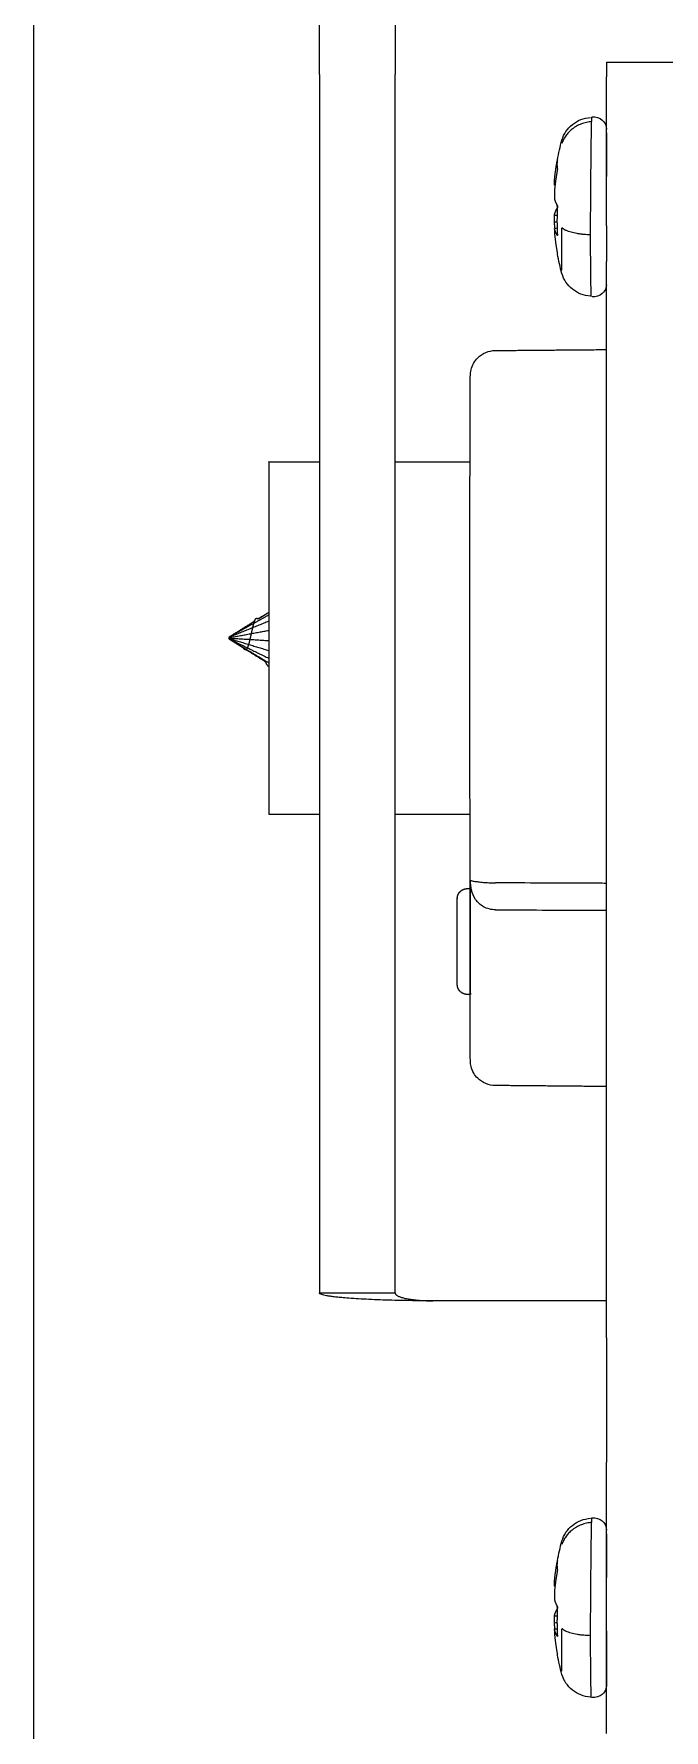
# Model space of a CAD drawing. Header units: millimetres. Extents: x 181 to 381, y 0 to 208.
# Drawn here: x 192.2 to 204.7, y 151.76 to 185.42 of the extents above; entities that cross this region are included whole.
import ezdxf

# ---------------------------------------------------------------- set-up
doc = ezdxf.new("R2010")
doc.units = ezdxf.units.MM
doc.layers.add('Make2D$可见线$曲线', color=7, linetype='Continuous', true_color=0x000000)

msp = doc.modelspace()

# ---------------------------------------------------------------- linework, layer by layer
at = {"layer": 'Make2D$可见线$曲线', "color": 18, "lineweight": -3, "true_color": 0x000000}
for points, degree in [([(192.198, 139.922), (192.198, 173.43), (192.198, 206.938)], 2), ([(197.862, 184.615), (197.862, 185.52), (197.862, 186.424)], 2), ([(199.362, 186.424), (199.362, 185.52), (199.362, 184.615)], 2), ([(203.555, 184.858), (204.305, 184.858), (205.055, 184.858)], 2), ([(203.555, 181.614), (203.555, 183.091), (203.555, 184.567)], 2), ([(197.862, 184.299), (197.862, 181.595), (197.862, 178.89)], 2), ([(199.362, 178.89), (199.362, 181.595), (199.362, 184.299)], 2), ([(202.583, 182.921), (202.608, 183.053), (202.638, 183.184), (202.673, 183.314)], 3), ([(202.523, 182.489), (202.531, 182.488), (202.539, 182.488), (202.547, 182.487)], 3), ([(202.523, 181.827), (202.541, 181.826), (202.559, 181.826), (202.576, 181.826)], 3), ([(202.575, 181.69), (202.558, 181.688), (202.54, 181.687), (202.523, 181.686)], 3), ([(202.577, 181.563), (202.559, 181.563), (202.541, 181.563), (202.523, 181.562)], 3), ([(202.673, 180.665), (202.638, 180.794), (202.608, 180.923), (202.584, 181.053)], 3), ([(203.555, 159.544), (203.555, 170.226), (203.555, 180.908)], 2), ([(201.352, 179.138), (202.454, 179.148), (203.556, 179.157)], 2), ([(197.862, 178.208), (197.862, 173.43), (197.862, 168.652)], 2), ([(199.362, 168.652), (199.362, 173.43), (199.362, 178.208)], 2), ([(196.856, 176.93), (197.359, 176.93), (197.862, 176.93)], 2), ([(199.362, 176.93), (200.109, 176.93), (200.856, 176.93)], 2), ([(196.074, 173.456), (196.321, 173.61), (196.568, 173.765)], 2), ([(196.856, 173.765), (196.465, 173.607), (196.074, 173.448)], 2), ([(196.074, 173.456), (196.321, 173.609), (196.567, 173.762)], 2), ([(196.536, 173.71), (196.305, 173.582), (196.074, 173.453)], 2), ([(196.856, 173.889), (196.71, 173.807), (196.563, 173.725)], 2), ([(196.642, 173.811), (196.749, 173.878), (196.856, 173.944)], 2), ([(196.643, 173.81), (196.75, 173.876), (196.856, 173.942)], 2), ([(196.066, 173.436), (196.07, 173.439), (196.075, 173.441)], 2), ([(196.075, 173.432), (196.071, 173.434), (196.066, 173.436)], 2), ([(196.074, 173.44), (196.465, 173.513), (196.856, 173.585)], 2), ([(196.074, 173.453), (196.074, 173.453), (196.074, 173.452)], 2), ([(196.074, 173.451), (196.074, 173.452), (196.074, 173.452)], 2), ([(196.074, 173.45), (196.074, 173.45), (196.074, 173.451)], 2), ([(196.074, 173.448), (196.074, 173.449), (196.074, 173.45)], 2), ([(196.074, 173.448), (196.074, 173.447), (196.074, 173.446)], 2), ([(196.074, 173.444), (196.074, 173.445), (196.074, 173.446)], 2), ([(196.074, 173.442), (196.074, 173.443), (196.074, 173.444)], 2), ([(196.074, 173.44), (196.074, 173.441), (196.074, 173.442)], 2), ([(196.074, 173.44), (196.074, 173.439), (196.074, 173.438)], 2), ([(196.074, 173.436), (196.074, 173.437), (196.074, 173.438)], 2), ([(196.074, 173.433), (196.074, 173.434), (196.074, 173.436)], 2), ([(196.074, 173.431), (196.074, 173.432), (196.074, 173.433)], 2), ([(196.074, 173.429), (196.074, 173.43), (196.074, 173.431)], 2), ([(196.074, 173.431), (196.465, 173.407), (196.856, 173.382)], 2), ([(196.074, 173.426), (196.074, 173.428), (196.074, 173.429)], 2), ([(196.074, 173.424), (196.074, 173.425), (196.074, 173.426)], 2), ([(196.074, 173.422), (196.074, 173.423), (196.074, 173.424)], 2), ([(196.074, 173.422), (196.074, 173.421), (196.074, 173.42)], 2), ([(196.074, 173.422), (196.465, 173.304), (196.856, 173.185)], 2), ([(196.074, 173.418), (196.074, 173.419), (196.074, 173.42)], 2), ([(196.074, 173.417), (196.074, 173.418), (196.074, 173.418)], 2), ([(196.074, 173.415), (196.074, 173.416), (196.074, 173.417)], 2), ([(196.074, 173.415), (196.465, 173.223), (196.856, 173.031)], 2), ([(196.074, 173.413), (196.074, 173.414), (196.074, 173.414)], 2), ([(196.074, 173.411), (196.212, 173.325), (196.349, 173.239)], 2), ([(196.074, 173.411), (196.245, 173.309), (196.415, 173.207)], 2), ([(196.408, 173.202), (196.601, 173.081), (196.794, 172.961)], 2), ([(196.417, 173.206), (196.636, 173.074), (196.856, 172.942)], 2), ([(196.82, 172.902), (196.807, 172.931), (196.794, 172.961)], 2), ([(197.862, 169.93), (197.359, 169.93), (196.856, 169.93)], 2), ([(200.856, 169.93), (200.109, 169.93), (199.362, 169.93)], 2), ([(200.796, 168.46), (200.826, 168.46), (200.856, 168.46)], 2), ([(200.853, 168.632), (200.853, 168.632), (200.853, 168.633), (200.853, 168.633)], 3), ([(197.862, 167.97), (197.862, 165.265), (197.862, 162.56)], 2), ([(199.362, 162.56), (199.362, 165.265), (199.362, 167.97)], 2), ([(200.852, 166.36), (200.824, 166.36), (200.796, 166.36)], 2), ([(203.555, 164.532), (202.454, 164.542), (201.352, 164.552)], 2), ([(197.862, 162.245), (197.862, 161.34), (197.862, 160.435)], 2), ([(199.362, 160.435), (199.362, 161.34), (199.362, 162.245)], 2), ([(197.862, 160.435), (198.612, 160.435), (199.362, 160.435)], 2), ([(203.555, 160.28), (201.833, 160.28), (200.112, 160.28)], 2), ([(203.555, 151.693), (203.555, 154.387), (203.555, 157.081)], 2), ([(202.583, 155.121), (202.608, 155.253), (202.638, 155.384), (202.673, 155.514)], 3), ([(202.523, 154.689), (202.531, 154.688), (202.539, 154.688), (202.547, 154.687)], 3), ([(202.523, 154.027), (202.541, 154.026), (202.559, 154.026), (202.576, 154.026)], 3), ([(202.575, 153.89), (202.558, 153.888), (202.54, 153.887), (202.523, 153.886)], 3), ([(202.577, 153.763), (202.559, 153.763), (202.541, 153.763), (202.523, 153.762)], 3), ([(202.673, 152.866), (202.638, 152.994), (202.608, 153.123), (202.584, 153.253)], 3)]:
    msp.add_open_spline(points, degree=degree, dxfattribs=at)
for points, weights, degree in [([(203.555, 184.858), (203.555, 184.858), (203.555, 184.567)], [0.999577623196, 0.924091310108, 1], 2), ([(197.862, 184.615), (197.862, 184.588), (197.862, 184.299)], [1, 0.930347796203, 1], 2), ([(199.362, 184.299), (199.362, 184.588), (199.362, 184.615)], [1, 0.930347796203, 1], 2), ([(203.261, 183.681), (202.798, 183.642), (202.674, 183.247)], [1, 0.816416886144, 1], 2), ([(203.24, 181.434), (203.25, 183.122), (203.261, 183.681)], [1, 0.707106781187, 1], 2), ([(203.256, 183.77), (203.259, 183.77), (203.261, 183.681)], [0.901758577345, 0.937574138957, 1], 2), ([(203.555, 183.455), (203.556, 183.236), (203.556, 182.59)], [1, 0.841673601294, 0.854517082374], 2), ([(202.523, 182.489), (202.542, 182.703), (202.582, 182.915)], [0.999999999546, 0.999072933048, 0.999950451923], 2), ([(202.583, 182.921), (202.566, 182.834), (202.584, 182.731)], [0.999894466959, 0.99818935192, 0.999999999111], 2), ([(202.584, 182.731), (202.543, 182.514), (202.523, 182.294)], [1, 0.999047478807, 0.999999999546], 2), ([(202.523, 182.418), (202.523, 182.464), (202.523, 182.489)], [1, 0.98858581064, 1], 2), ([(202.547, 182.487), (202.533, 182.452), (202.523, 182.418)], [0.999524515419, 0.999542965315, 1], 2), ([(202.523, 182.294), (202.523, 182.229), (202.523, 182.153)], [1, 0.98858581064, 1], 2), ([(202.523, 182.153), (202.543, 182.08), (202.584, 182.009)], [1, 0.999047478807, 0.999999999546], 2), ([(202.523, 181.827), (202.543, 181.899), (202.583, 181.971)], [1, 0.99904747858, 1], 2), ([(202.523, 181.686), (202.523, 181.751), (202.523, 181.827)], [1, 0.98858581064, 1], 2), ([(202.584, 182.009), (202.575, 181.86), (202.575, 181.712)], [1, 0.999533641525, 1], 2), ([(202.583, 181.971), (202.582, 181.993), (202.581, 182.014)], [1, 0.99993278334, 0.999884942673], 2), ([(202.536, 181.562), (202.529, 181.624), (202.523, 181.686)], [0.999615231898, 0.999732483853, 0.999999999546], 2), ([(202.523, 181.562), (202.523, 181.516), (202.523, 181.491)], [1, 0.98858581064, 1], 2), ([(202.584, 181.418), (202.543, 181.49), (202.523, 181.562)], [1, 0.99904747858, 1], 2), ([(202.523, 181.491), (202.543, 181.271), (202.584, 181.054)], [0.999999999546, 0.999047478807, 1], 2), ([(202.544, 181.492), (202.544, 181.497), (202.543, 181.502)], [0.999530519121, 0.999533084124, 0.999536619543], 2), ([(202.575, 181.712), (202.575, 181.564), (202.584, 181.418)], [1, 0.999533641525, 1], 2), ([(203.24, 181.434), (202.788, 181.446), (202.674, 181.576)], [1, 0.816416885674, 1], 2), ([(203.256, 180.21), (203.247, 180.236), (203.24, 181.434)], [0.897899464866, 0.772965970869, 1], 2), ([(203.555, 181.614), (203.555, 181.322), (203.555, 180.908)], [1, 0.923879532511, 1], 2), ([(203.257, 180.21), (203.257, 180.21), (203.256, 180.21)], [0.907109278134, 0.904369130623, 0.90176918074], 2), ([(197.862, 178.89), (197.862, 178.602), (197.862, 178.208)], [1, 0.930347796197, 1], 2), ([(199.362, 178.208), (199.362, 178.602), (199.362, 178.89)], [1, 0.930347796197, 1], 2), ([(197.862, 168.652), (197.862, 168.258), (197.862, 167.97)], [1, 0.930347796199, 1], 2), ([(199.362, 167.97), (199.362, 168.258), (199.362, 168.652)], [1, 0.930347796199, 1], 2), ([(197.862, 162.56), (197.862, 162.272), (197.862, 162.245)], [1, 0.930347808361, 1], 2), ([(199.362, 162.245), (199.362, 162.272), (199.362, 162.56)], [1, 0.930347808361, 1], 2), ([(200.112, 160.28), (198.794, 160.28), (197.862, 160.344), (197.862, 160.435)], [1, 0.804737854124, 0.804737854124, 1], 3), ([(199.362, 160.435), (199.362, 160.344), (199.672, 160.28), (200.112, 160.28)], [1, 0.804737854124, 0.804737854124, 1], 3), ([(203.555, 159.544), (203.555, 157.973), (203.555, 157.081)], [1, 0.885856496125, 1], 2), ([(203.261, 155.881), (202.798, 155.842), (202.674, 155.447)], [1, 0.816416886144, 1], 2), ([(203.24, 153.634), (203.25, 155.322), (203.261, 155.881)], [1, 0.707106781187, 1], 2), ([(203.256, 155.97), (203.259, 155.97), (203.261, 155.881)], [0.901758577345, 0.937574138957, 1], 2), ([(203.555, 155.655), (203.556, 155.436), (203.556, 154.79)], [1, 0.841673601294, 0.854517082374], 2), ([(202.523, 154.689), (202.542, 154.903), (202.582, 155.115)], [0.999999999546, 0.999072933048, 0.999950451923], 2), ([(202.584, 154.932), (202.543, 154.714), (202.523, 154.494)], [1, 0.999047478807, 0.999999999546], 2), ([(202.583, 155.121), (202.566, 155.034), (202.584, 154.932)], [0.999894466959, 0.99818935192, 0.999999999111], 2), ([(202.523, 154.618), (202.523, 154.664), (202.523, 154.689)], [1, 0.98858581064, 1], 2), ([(202.547, 154.687), (202.532, 154.652), (202.523, 154.618)], [0.999524732635, 0.999545489947, 1], 2), ([(202.523, 154.494), (202.523, 154.429), (202.523, 154.353)], [1, 0.98858581064, 1], 2), ([(202.523, 154.353), (202.543, 154.28), (202.584, 154.209)], [1, 0.999047478807, 0.999999999546], 2), ([(202.523, 154.027), (202.543, 154.099), (202.583, 154.171)], [1, 0.99904747858, 1], 2), ([(202.584, 154.209), (202.575, 154.06), (202.575, 153.912)], [1, 0.999533641525, 1], 2), ([(202.583, 154.171), (202.582, 154.193), (202.581, 154.214)], [1, 0.99993278334, 0.999884942673], 2), ([(202.523, 153.886), (202.523, 153.951), (202.523, 154.027)], [1, 0.98858581064, 1], 2), ([(202.536, 153.762), (202.529, 153.824), (202.523, 153.886)], [0.999615231898, 0.999732483853, 0.999999999546], 2), ([(202.575, 153.912), (202.575, 153.764), (202.584, 153.618)], [1, 0.999533641525, 1], 2), ([(202.523, 153.762), (202.523, 153.716), (202.523, 153.691)], [1, 0.98858581064, 1], 2), ([(202.584, 153.618), (202.543, 153.69), (202.523, 153.762)], [1, 0.99904747858, 1], 2), ([(202.523, 153.691), (202.543, 153.471), (202.584, 153.254)], [0.999999999546, 0.999047478807, 1], 2), ([(203.24, 153.634), (202.788, 153.646), (202.674, 153.776)], [1, 0.816416885674, 1], 2), ([(203.256, 152.41), (203.247, 152.436), (203.24, 153.634)], [0.897899464866, 0.772965970869, 1], 2), ([(203.556, 153.732), (203.556, 153.732), (203.556, 153.732)], [0.993016571532, 0.99304931647, 0.993082069096], 2), ([(203.257, 152.411), (203.257, 152.41), (203.256, 152.41)], [0.907109278134, 0.904369130623, 0.90176918074], 2)]:
    msp.add_rational_spline(points, weights, degree=degree, dxfattribs=at)
for points, degree, knots in [([(202.674, 183.314), (202.708, 183.437), (202.781, 183.545), (202.881, 183.624), (202.983, 183.705), (203.109, 183.754), (203.239, 183.764)], 3, [0, 0, 0, 0, 0.3846466, 0.3846466, 0.3846466, 0.7811422, 0.7811422, 0.7811422, 0.7811422]), ([(203.276, 183.774), (203.347, 183.78), (203.418, 183.758), (203.472, 183.711), (203.508, 183.68), (203.534, 183.64), (203.549, 183.587), (203.555, 183.551), (203.555, 183.534), (203.555, 183.53), (203.555, 183.53)], 3, [0, 0, 0, 0, 0.2164827, 0.2164827, 0.2164827, 0.4278987, 0.4278987, 0.4637639, 0.4637639, 0.4951286, 0.4951286, 0.4951286, 0.4951286]), ([(202.674, 180.733), (202.674, 180.847), (202.673, 181.127), (202.673, 181.505), (202.673, 181.566)], 3, [-0.0000445, -0.0000445, -0.0000445, -0.0000445, 0.7643208, 0.9067435, 0.9067435, 0.9067435, 0.9067435]), ([(203.239, 180.215), (203.109, 180.226), (202.983, 180.274), (202.881, 180.356), (202.781, 180.435), (202.708, 180.543), (202.674, 180.666)], 3, [0, 0, 0, 0, 0.3965009, 0.3965009, 0.3965009, 0.7811857, 0.7811857, 0.7811857, 0.7811857]), ([(203.555, 180.442), (203.555, 180.44), (203.555, 180.437), (203.554, 180.422), (203.55, 180.398), (203.534, 180.34), (203.508, 180.3), (203.472, 180.269), (203.418, 180.222), (203.347, 180.2), (203.276, 180.206)], 3, [4.5067258, 4.5067258, 4.5067258, 4.5067258, 4.5197752, 4.5197752, 4.5471171, 4.5471171, 4.6434377, 4.6434377, 4.6434377, 4.8599204, 4.8599204, 4.8599204, 4.8599204]), ([(200.847, 173.444), (200.847, 173.444), (200.847, 173.445), (200.847, 173.446), (200.847, 174.825), (200.848, 176.149), (200.85, 177.125), (200.85, 177.627), (200.852, 178.02), (200.853, 178.404), (200.854, 178.497), (200.855, 178.606), (200.855, 178.618), (200.856, 178.65), (200.856, 178.657), (200.858, 178.679), (200.856, 178.699), (200.881, 178.8), (200.899, 178.845), (200.942, 178.923), (200.97, 178.959), (201.003, 178.992), (201.095, 179.085), (201.221, 179.137), (201.352, 179.138)], 3, [8.46704, 8.46704, 8.46704, 8.46704, 8.469153, 8.469153, 8.469153, 12.666496, 12.666496, 12.666496, 14.758693, 14.758693, 15.750737, 15.750737, 16.490616, 16.490616, 16.612377, 16.612377, 16.79842, 16.79842, 16.920034, 16.920034, 17.050115, 17.050115, 17.050115, 17.44872, 17.44872, 17.44872, 17.44872]), ([(196.399, 173.197), (196.406, 173.201), (196.413, 173.205), (196.421, 173.215), (196.428, 173.224), (196.435, 173.239), (196.442, 173.254), (196.45, 173.274), (196.457, 173.294), (196.464, 173.318), (196.472, 173.343), (196.479, 173.371), (196.486, 173.4), (196.493, 173.431), (196.501, 173.462), (196.508, 173.494), (196.515, 173.527), (196.522, 173.559), (196.53, 173.592), (196.537, 173.623), (196.544, 173.655), (196.551, 173.683), (196.559, 173.711), (196.566, 173.736), (196.573, 173.76), (196.58, 173.778), (196.588, 173.797)], 2, [0, 0, 0, 1, 1, 2, 2, 3, 3, 4, 4, 5, 5, 6, 6, 7, 7, 8, 8, 9, 9, 10, 10, 11, 11, 12, 12, 13, 13, 13]), ([(196.567, 173.762), (196.577, 173.78), (196.588, 173.797), (196.595, 173.809), (196.602, 173.821), (196.61, 173.825), (196.617, 173.829), (196.624, 173.826), (196.631, 173.822), (196.637, 173.816), (196.643, 173.81)], 2, [14.83852, 14.83852, 14.83852, 15, 15, 16, 16, 17, 17, 18, 18, 18.09177, 18.09177, 18.09177]), ([(200.853, 168.633), (200.851, 168.897), (200.85, 169.278), (200.85, 169.757), (200.848, 170.739), (200.847, 172.065), (200.847, 173.444)], 3, [2.252247, 2.252247, 2.252247, 2.252247, 4.271811, 4.271811, 4.271811, 8.46704, 8.46704, 8.46704, 8.46704]), ([(196.417, 173.206), (196.408, 173.202), (196.399, 173.197), (196.392, 173.199), (196.384, 173.2), (196.377, 173.206), (196.37, 173.212), (196.363, 173.222), (196.355, 173.232), (196.352, 173.236), (196.349, 173.239)], 2, [-17.142666, -17.142666, -17.142666, -17, -17, -16, -16, -15, -15, -14, -14, -13.955016, -13.955016, -13.955016]), ([(196.82, 172.902), (196.828, 172.89), (196.835, 172.879), (196.842, 172.878), (196.849, 172.878), (196.853, 172.883), (196.856, 172.888)], 2, [0, 0, 0, 1, 1, 2, 2, 2.468956, 2.468956, 2.468956]), ([(201.352, 164.552), (201.221, 164.553), (201.095, 164.605), (201.003, 164.698), (200.972, 164.728), (200.946, 164.762), (200.925, 164.799), (200.901, 164.839), (200.883, 164.885), (200.861, 164.969), (200.858, 165.005), (200.856, 165.042), (200.856, 165.059), (200.855, 165.093), (200.855, 165.14), (200.854, 165.338), (200.854, 165.517), (200.853, 165.746), (200.852, 166.191), (200.852, 166.792), (200.852, 167.417), (200.852, 167.848), (200.852, 168.268), (200.853, 168.632)], 3, [0.004426, 0.004426, 0.004426, 0.004426, 0.402908, 0.402908, 0.402908, 0.530866, 0.530866, 0.530866, 0.612221, 0.612221, 0.683577, 0.683577, 0.759068, 0.759068, 1.47878, 1.47878, 2.598724, 2.598724, 2.598724, 4.499714, 4.499714, 4.499714, 5.812131, 5.812131, 5.812131, 5.812131]), ([(200.856, 168.46), (200.856, 168.46), (200.855, 168.35), (200.855, 168.154), (200.854, 167.957), (200.854, 167.691), (200.854, 167.412), (200.854, 167.134), (200.854, 166.866), (200.855, 166.669), (200.855, 166.472), (200.856, 166.36), (200.856, 166.36)], 3, [3.386391, 3.386391, 3.386391, 3.386391, 4.230158, 4.230158, 4.230158, 5.076189, 5.076189, 5.076189, 5.92222, 5.92222, 5.92222, 6.768252, 6.768252, 6.768252, 6.768252]), ([(201.357, 168.038), (201.271, 168.039), (201.103, 168.086), (200.894, 168.292), (200.86, 168.493), (200.86, 168.624)], 3, [-1.219325, -1.219325, -1.219325, -1.219325, -0.914494, -0.609663, 0, 0, 0, 0]), ([(200.86, 168.624), (200.86, 168.624), (200.864, 168.621), (200.881, 168.617), (200.908, 168.611), (200.944, 168.604), (200.987, 168.598), (201.036, 168.591), (201.088, 168.586), (201.142, 168.581), (201.197, 168.578), (201.252, 168.576), (201.305, 168.574), (201.34, 168.574), (201.357, 168.574)], 3, [0, 0, 0, 0, 0.10141, 0.20282, 0.30423, 0.40564, 0.50705, 0.60846, 0.70987, 0.811279, 0.912689, 1.014099, 1.115509, 1.216907, 1.216907, 1.216907, 1.216907]), ([(203.556, 168.564), (203.439, 168.565), (202.705, 168.568), (201.972, 168.571), (201.357, 168.574)], 3, [1.501583, 1.501583, 1.501583, 1.501583, 1.851839, 3.703674, 3.703674, 3.703674, 3.703674]), ([(201.357, 168.038), (201.974, 168.036), (202.707, 168.034), (203.44, 168.032), (203.556, 168.031)], 3, [0, 0, 0, 0, 1.851839, 2.198908, 2.198908, 2.198908, 2.198908]), ([(202.674, 155.514), (202.708, 155.637), (202.781, 155.745), (202.881, 155.824), (202.983, 155.906), (203.109, 155.954), (203.239, 155.964)], 3, [0, 0, 0, 0, 0.3846466, 0.3846466, 0.3846466, 0.7811422, 0.7811422, 0.7811422, 0.7811422]), ([(203.276, 155.974), (203.347, 155.98), (203.418, 155.958), (203.472, 155.911), (203.508, 155.88), (203.534, 155.84), (203.549, 155.787), (203.555, 155.751), (203.555, 155.734), (203.555, 155.731), (203.555, 155.73)], 3, [0, 0, 0, 0, 0.2164827, 0.2164827, 0.2164827, 0.4278987, 0.4278987, 0.4637639, 0.4637639, 0.4951286, 0.4951286, 0.4951286, 0.4951286]), ([(202.674, 152.933), (202.674, 153.047), (202.673, 153.327), (202.673, 153.705), (202.673, 153.766)], 3, [-0.0000445, -0.0000445, -0.0000445, -0.0000445, 0.7643208, 0.9067435, 0.9067435, 0.9067435, 0.9067435]), ([(203.556, 153.732), (203.556, 153.723), (203.556, 153.715), (203.556, 153.707), (203.556, 153.319), (203.556, 152.997), (203.555, 152.812), (203.555, 152.749), (203.555, 152.703), (203.555, 152.662), (203.555, 152.654), (203.555, 152.648), (203.555, 152.647), (203.555, 152.646), (203.555, 152.646), (203.555, 152.646)], 3, [2.459591, 2.459591, 2.459591, 2.459591, 2.486158, 2.486158, 2.486158, 3.729242, 3.729242, 3.729242, 4.202331, 4.202331, 4.439465, 4.439465, 4.48717, 4.48717, 4.48753, 4.48753, 4.48753, 4.48753]), ([(203.239, 152.415), (203.109, 152.426), (202.983, 152.474), (202.881, 152.556), (202.781, 152.635), (202.708, 152.743), (202.674, 152.866)], 3, [0, 0, 0, 0, 0.3965009, 0.3965009, 0.3965009, 0.7811857, 0.7811857, 0.7811857, 0.7811857]), ([(203.555, 152.642), (203.555, 152.64), (203.555, 152.637), (203.554, 152.622), (203.55, 152.598), (203.534, 152.54), (203.508, 152.5), (203.472, 152.469), (203.418, 152.422), (203.347, 152.4), (203.276, 152.406)], 3, [4.5069901, 4.5069901, 4.5069901, 4.5069901, 4.5197752, 4.5197752, 4.5471171, 4.5471171, 4.6434377, 4.6434377, 4.6434377, 4.8599204, 4.8599204, 4.8599204, 4.8599204])]:
    msp.add_open_spline(points, degree=degree, knots=knots, dxfattribs=at)
for points, weights, degree, knots in [([(196.856, 176.93), (196.856, 176.93), (196.856, 173.43), (196.856, 169.93), (196.856, 169.93)], [1, 0.707106781187, 1, 0.707106781187, 1], 2, [0, 0, 0, 5.497787, 5.497787, 10.995574, 10.995574, 10.995574]), ([(200.596, 168.26), (200.597, 168.269), (200.599, 168.287), (200.602, 168.309), (200.605, 168.321), (200.62, 168.359), (200.635, 168.382), (200.655, 168.401), (200.694, 168.44), (200.744, 168.46), (200.796, 168.46)], [1, 1, 1, 1, 1, 1, 1, 1, 1, 1.05719095842, 1.17157287525], 3, [0, 0, 0, 0, 0.0291242, 0.0291242, 0.0704109, 0.0704109, 0.157636, 0.157636, 0.157636, 0.3187848, 0.3187848, 0.3187848, 0.3187848]), ([(200.596, 166.56), (200.596, 166.562), (200.596, 167.411), (200.596, 168.26), (200.596, 168.26)], [1, 0.707483180999, 1, 0.707483180999, 1], 2, [0, 0, 0, 1.334238, 1.334238, 2.668476, 2.668476, 2.668476]), ([(200.796, 166.36), (200.744, 166.36), (200.694, 166.379), (200.655, 166.418), (200.635, 166.438), (200.62, 166.461), (200.605, 166.498), (200.602, 166.511), (200.599, 166.533), (200.597, 166.551), (200.596, 166.56)], [0.999119521518, 0.901574410639, 0.852801855199, 0.852801855199, 0.852801855199, 0.852801855199, 0.852801855199, 0.852801855199, 0.852801855199, 0.852801855199, 0.852801855199], 3, [0, 0, 0, 0, 0.1611488, 0.1611488, 0.1611488, 0.248374, 0.248374, 0.2896606, 0.2896606, 0.3187848, 0.3187848, 0.3187848, 0.3187848])]:
    msp.add_rational_spline(points, weights, degree=degree, knots=knots, dxfattribs=at)

doc.saveas('drawing.dxf')
